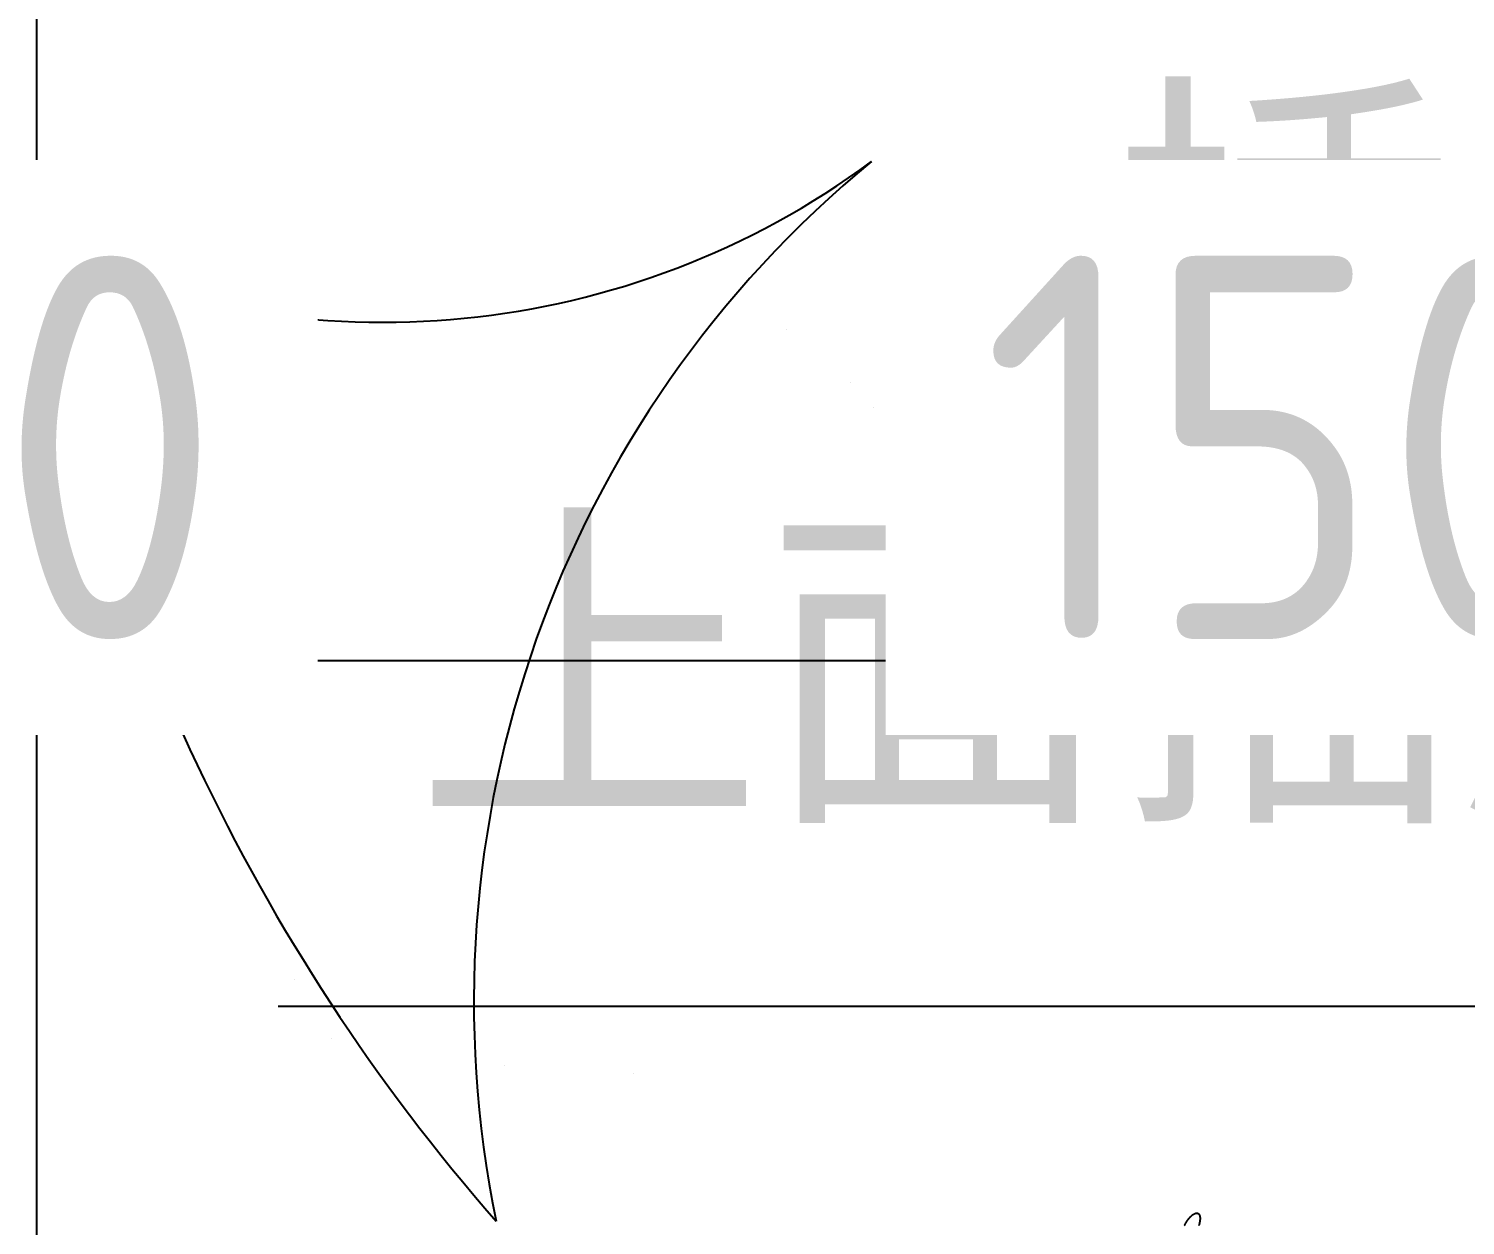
# Model space of a CAD drawing. Extents: x -74236 to 286982, y -14633 to 132816.
# Drawn here: x 119011 to 119797, y 104250 to 104906 of the extents above; entities that cross this region are included whole.
import ezdxf

# ---------------------------------------------------------------- set-up
doc = ezdxf.new("R2010")
doc.units = 0
doc.header["$LTSCALE"] = 10
doc.header["$MEASUREMENT"] = 0
doc.header["$PDSIZE"] = 5
for name, color, linetype in [('1活动家具', 4, 'Continuous'), ('8强弱电布置', 3, 'Continuous'), ('图框', 4, 'Continuous'), ('家具尺寸', 7, 'Continuous')]:
    doc.layers.add(name, color=color, linetype=linetype)
doc.styles.add('pw50', font='simhei.ttf', dxfattribs={"height": 100})
doc.styles.add('ROMANS', font='romans.shx', dxfattribs={"width": 0.7, "bigfont": 'hzdxf.shx'})
doc.styles.get("Standard").update_dxf_attribs({"font": 'gbenor.shx', "bigfont": 'gbcbig.shx'})
doc.dimstyles.new('TZ1-1', dxfattribs={"dimscale": 60, "dimtxt": 1.5, "dimasz": 1.5, "dimexe": 2, "dimexo": 1, "dimgap": 1, "dimtad": 1, "dimdec": 0, "dimrnd": 0.7, "dimzin": 0, "dimdsep": 46, "dimtxsty": 'ROMANS', "dimblk": 'ARCHTICK', "dimcen": 0, "dimdle": 2, "dimclrd": 250, "dimclre": 9, "dimclrt": 1, "dimadec": 0, "dimazin": 0, "dimtfac": 1, "dimtdec": 0, "dimtix": 1, "dimtmove": 2, "dimatfit": 3, "dimldrblk": 'DOT', "dimfxl": 1, "dimtolj": 1, "dimtzin": 0, "dimarcsym": 0})
doc.dimstyles.new('wl20', dxfattribs={"dimscale": 60, "dimtxt": 1.8, "dimasz": 0.03, "dimexe": 0, "dimexo": 0.625, "dimgap": 0.2, "dimtad": 1, "dimdec": 0, "dimrnd": 0.05, "dimdsep": 46, "dimtxsty": 'Standard', "dimblk": 'BZ', "dimcen": 0.06, "dimclrd": 127, "dimclre": 127, "dimclrt": 1, "dimadec": 0, "dimazin": 0, "dimtfac": 1, "dimtdec": 0, "dimtix": 1, "dimtmove": 2, "dimatfit": 3, "dimldrblk": 'jt', "dimfxl": 1, "dimtvp": 1, "dimtfill": 1, "dimtolj": 1, "dimtzin": 0, "dimarcsym": 0})

# ---------------------------------------------------------------- blocks, each defined once
blk = doc.blocks.new('_Dot')
at = {"color": 0, "linetype": 'ByBlock', "lineweight": -2}
blk.add_line((-0.5, 0), (-1, 0), dxfattribs=at)
at = {"color": 0, "linetype": 'ByBlock', "const_width": 0.5}
blk.add_lwpolyline([(-0.25, 0, 1), (0.25, 0, 1)], format="xyb", close=True, dxfattribs=at)
blk = doc.blocks.new('fdgfsz')
at = {"layer": '1活动家具', "color": 8}
for p, q in [((143432.23, 87787.64), (143432.23, 89887.64)), ((143842.8, 88693.87), (143842.8, 88693.87)), ((143917.71, 88690.1), (143917.71, 88690.1)), ((143877.75, 88665.1), (143877.75, 88665.1)), ((143890.62, 88651.06), (143890.62, 88651.06)), ((143907.39, 88636.4), (143907.39, 88636.4)), ((143927.87, 88604.27), (143927.87, 88604.27)), ((143897.2, 88598.21), (143897.2, 88598.21)), ((143573.23, 88337.57), (143573.23, 88337.57)), ((143593.7, 88305.43), (143593.7, 88305.43)), ((143688.38, 88290.91), (143688.38, 88290.91)), ((143759.18, 88286.3), (143759.18, 88286.3)), ((144062.12, 88205.18), (144062.23, 88205.35)), ((144062.23, 88205.35), (144062.34, 88205.51)), ((144062.34, 88205.51), (144062.45, 88205.67)), ((144062.45, 88205.67), (144062.56, 88205.83)), ((144062.56, 88205.83), (144062.67, 88205.99)), ((144062.67, 88205.99), (144062.78, 88206.15)), ((144062.78, 88206.15), (144062.9, 88206.3)), ((144062.9, 88206.3), (144063.01, 88206.45)), ((144063.01, 88206.45), (144063.13, 88206.6)), ((144063.13, 88206.6), (144063.24, 88206.75)), ((144063.24, 88206.75), (144063.36, 88206.89)), ((144063.36, 88206.89), (144063.48, 88207.03)), ((144063.48, 88207.03), (144063.59, 88207.17)), ((144063.59, 88207.17), (144063.71, 88207.3)), ((144063.71, 88207.3), (144063.83, 88207.43)), ((144063.83, 88207.43), (144063.94, 88207.56)), ((144063.94, 88207.56), (144064.06, 88207.69)), ((144064.06, 88207.69), (144064.18, 88207.81)), ((144064.18, 88207.81), (144064.3, 88207.93)), ((144064.3, 88207.93), (144064.41, 88208.04)), ((144064.41, 88208.04), (144064.53, 88208.16)), ((144064.53, 88208.16), (144064.65, 88208.27)), ((144064.65, 88208.27), (144064.76, 88208.37)), ((144064.76, 88208.37), (144064.88, 88208.47)), ((144064.88, 88208.47), (144064.99, 88208.57)), ((144064.99, 88208.57), (144065.11, 88208.67)), ((144065.11, 88208.67), (144065.23, 88208.76)), ((144065.23, 88208.76), (144065.34, 88208.85)), ((144065.34, 88208.85), (144065.45, 88208.93)), ((144065.45, 88208.93), (144065.57, 88209.01)), ((144065.57, 88209.01), (144065.68, 88209.09)), ((144065.68, 88209.09), (144065.79, 88209.16)), ((144065.79, 88209.16), (144065.9, 88209.23)), ((144065.9, 88209.23), (144066.01, 88209.29)), ((144066.01, 88209.29), (144066.12, 88209.35)), ((144066.12, 88209.35), (144066.23, 88209.41)), ((144066.23, 88209.41), (144066.33, 88209.46)), ((144066.33, 88209.46), (144066.44, 88209.51)), ((144066.44, 88209.51), (144066.54, 88209.56)), ((144066.54, 88209.56), (144066.65, 88209.6)), ((144066.65, 88209.6), (144066.75, 88209.63)), ((144066.75, 88209.63), (144066.85, 88209.67)), ((144066.85, 88209.67), (144066.95, 88209.7)), ((144066.95, 88209.7), (144067.05, 88209.72)), ((144067.05, 88209.72), (144067.14, 88209.74)), ((144067.14, 88209.74), (144067.24, 88209.76)), ((144067.24, 88209.76), (144067.33, 88209.77)), ((144067.33, 88209.77), (144067.42, 88209.77)), ((144067.42, 88209.77), (144067.51, 88209.78)), ((144067.51, 88209.78), (144067.6, 88209.78)), ((144067.6, 88209.78), (144067.69, 88209.77)), ((144067.69, 88209.77), (144067.78, 88209.76)), ((144067.78, 88209.76), (144067.86, 88209.75)), ((144067.86, 88209.75), (144067.94, 88209.73)), ((144067.94, 88209.73), (144068.02, 88209.71)), ((144068.02, 88209.71), (144068.1, 88209.68)), ((144068.1, 88209.68), (144068.17, 88209.65)), ((144068.17, 88209.65), (144068.25, 88209.62)), ((144068.25, 88209.62), (144068.32, 88209.58)), ((144068.32, 88209.58), (144068.39, 88209.54)), ((144068.39, 88209.54), (144068.45, 88209.49)), ((144068.45, 88209.49), (144068.52, 88209.44)), ((144068.52, 88209.44), (144068.58, 88209.39)), ((144068.58, 88209.39), (144068.64, 88209.33)), ((144068.64, 88209.33), (144068.7, 88209.27)), ((144068.7, 88209.27), (144068.76, 88209.2)), ((144068.76, 88209.2), (144068.81, 88209.13)), ((144068.81, 88209.13), (144068.86, 88209.06)), ((144068.86, 88209.06), (144068.91, 88208.98)), ((144068.91, 88208.98), (144068.96, 88208.9)), ((144068.96, 88208.9), (144069, 88208.81)), ((144069, 88208.81), (144069.05, 88208.72)), ((144069.05, 88208.72), (144069.09, 88208.63)), ((144069.09, 88208.63), (144069.12, 88208.53)), ((144069.12, 88208.53), (144069.16, 88208.43)), ((144069.16, 88208.43), (144069.19, 88208.33)), ((144069.19, 88208.33), (144069.22, 88208.22)), ((144069.22, 88208.22), (144069.25, 88208.11)), ((144069.25, 88208.11), (144069.27, 88208)), ((144069.27, 88205.45), (144069.25, 88205.28)), ((144069.27, 88208), (144069.29, 88207.88)), ((144069.29, 88205.61), (144069.27, 88205.45)), ((144069.29, 88207.88), (144069.31, 88207.76)), ((144069.31, 88205.77), (144069.29, 88205.61)), ((144069.31, 88207.76), (144069.33, 88207.64)), ((144069.33, 88205.93), (144069.31, 88205.77)), ((144069.33, 88207.64), (144069.34, 88207.51)), ((144069.35, 88206.09), (144069.33, 88205.93)), ((144069.34, 88207.51), (144069.36, 88207.38)), ((144069.36, 88206.24), (144069.35, 88206.09)), ((144069.36, 88207.38), (144069.37, 88207.25)), ((144069.37, 88206.39), (144069.36, 88206.24)), ((144069.37, 88207.25), (144069.37, 88207.11)), ((144069.37, 88207.11), (144069.38, 88206.98)), ((144069.38, 88206.69), (144069.37, 88206.54)), ((144069.37, 88206.54), (144069.37, 88206.39)), ((144069.38, 88206.98), (144069.38, 88206.83)), ((144069.38, 88206.83), (144069.38, 88206.69)), ((144060.9, 88203.06), (144060.99, 88203.24)), ((144060.99, 88203.24), (144061.09, 88203.42)), ((144061.09, 88203.42), (144061.18, 88203.61)), ((144061.18, 88203.61), (144061.28, 88203.79)), ((144061.28, 88203.79), (144061.38, 88203.97)), ((144061.38, 88203.97), (144061.48, 88204.14)), ((144061.48, 88204.14), (144061.59, 88204.32)), ((144061.59, 88204.32), (144061.69, 88204.5)), ((144061.69, 88204.5), (144061.79, 88204.67)), ((144061.79, 88204.67), (144061.9, 88204.84)), ((144061.9, 88204.84), (144062.01, 88205.01)), ((144062.01, 88205.01), (144062.12, 88205.18)), ((144068.76, 88203.17), (144068.71, 88202.99)), ((144068.82, 88203.35), (144068.76, 88203.17)), ((144068.87, 88203.53), (144068.82, 88203.35)), ((144068.92, 88203.72), (144068.87, 88203.53)), ((144068.96, 88203.9), (144068.92, 88203.72)), ((144069.01, 88204.07), (144068.96, 88203.9)), ((144069.05, 88204.25), (144069.01, 88204.07)), ((144069.09, 88204.43), (144069.05, 88204.25)), ((144069.13, 88204.6), (144069.09, 88204.43)), ((144069.16, 88204.77), (144069.13, 88204.6)), ((144069.19, 88204.95), (144069.16, 88204.77)), ((144069.22, 88205.12), (144069.19, 88204.95)), ((144069.25, 88205.28), (144069.22, 88205.12))]:
    blk.add_line(p, q, dxfattribs=at)
for centre, radius, start, end in [((143622.11, 89147.77), 449.93, 244.83061, 306.45766), ((144267.76, 88325.18), 596.13, 129.38968, 191.60026), ((144501.63, 88919.4), 1085.7, 189.48105, 221.12652)]:
    blk.add_arc(centre, radius, start, end, dxfattribs=at)
blk = doc.blocks.new('BZ')
at = {"layer": '图框', "linetype": 'Continuous'}
blk.add_hatch(color=2, dxfattribs=at).paths.add_polyline_path([(9.59, 6.47), (6.57, 9.41), (-10.49, -7.49), (-7.44, -10.7)])
blk.add_lwpolyline([(-7.44, -10.7), (9.59, 6.47), (6.57, 9.41), (-10.49, -7.49), (-7.44, -10.7)], dxfattribs=at)
blk = doc.blocks.new('*D596')
at = {"layer": 'Defpoints', "color": 0, "transparency": 16777216}
for p in [(119015.04, 104559.24), (119015.04, 104334.6), (120515.04, 104334.6)]:
    blk.add_point(p, dxfattribs=at)
at = {"layer": '家具尺寸', "color": 127, "lineweight": -2, "transparency": 16777216}
for p, q in [((119015.04, 104372.1), (119015.04, 104559.24)), ((120513.24, 104559.24), (119016.84, 104559.24)), ((120515.04, 104372.1), (120515.04, 104559.24))]:
    blk.add_line(p, q, dxfattribs=at)
at = {"layer": '家具尺寸', "color": 127, "lineweight": -2, "transparency": 16777216, "xscale": 1.8, "yscale": 1.8, "zscale": 1.8, "rotation": 180}
blk.add_blockref('BZ', (119015.04, 104559.24), dxfattribs=at)
at = {"layer": '家具尺寸', "color": 127, "lineweight": -2, "transparency": 16777216, "xscale": 1.8, "yscale": 1.8, "zscale": 1.8}
blk.add_blockref('BZ', (120515.04, 104559.24), dxfattribs=at)
at = {"layer": '家具尺寸', "color": 1, "transparency": 16777216, "insert": (119765.04, 104676.24), "char_height": 210, "attachment_point": 5, "bg_fill": 3, "box_fill_scale": 1.25, "bg_fill_color": 256, "bg_fill_true_color": 13158600, "bg_fill_transparency": 0}
blk.add_mtext('\\A1;1500', dxfattribs=at)
blk = doc.blocks.new('jt')
at = {"layer": '图框', "linetype": 'Continuous'}
blk.add_hatch(color=2, dxfattribs=at).paths.add_polyline_path([(-22, 17.67), (-16.75, 22.22), (0, 0), (-16.7, -22.03), (-22.01, -17.6), (-5.68, -0.01)])
blk.add_lwpolyline([(-22, 17.67), (-16.75, 22.22), (0, 0), (-16.7, -22.03), (-22.01, -17.6), (-5.68, -0.01), (-22, 17.67)], dxfattribs=at)
blk = doc.blocks.new('*D597')
at = {"layer": 'Defpoints', "color": 0, "transparency": 16777216}
for p in [(118965.04, 104334.6), (119015.04, 104334.6)]:
    blk.add_point(p, dxfattribs=at)
at = {"layer": '家具尺寸', "color": 127, "lineweight": -2, "transparency": 16777216}
for p, q in [((118963.24, 104559.24), (118961.44, 104559.24)), ((118965.04, 104372.1), (118965.04, 104559.24)), ((119015.04, 104559.24), (118965.04, 104559.24)), ((119015.04, 104372.1), (119015.04, 104559.24)), ((119016.84, 104559.24), (119018.64, 104559.24))]:
    blk.add_line(p, q, dxfattribs=at)
at = {"layer": '家具尺寸', "color": 127, "lineweight": -2, "transparency": 16777216, "xscale": 1.8, "yscale": 1.8, "zscale": 1.8}
blk.add_blockref('BZ', (118965.04, 104559.24), dxfattribs=at)
at = {"layer": '家具尺寸', "color": 127, "lineweight": -2, "transparency": 16777216, "xscale": 1.8, "yscale": 1.8, "zscale": 1.8, "rotation": 180}
blk.add_blockref('BZ', (119015.04, 104559.24), dxfattribs=at)
at = {"layer": '家具尺寸', "color": 1, "transparency": 16777216, "insert": (118990.04, 104676.24), "char_height": 210, "attachment_point": 5, "bg_fill": 3, "box_fill_scale": 1.25, "bg_fill_color": 256, "bg_fill_true_color": 13158600, "bg_fill_transparency": 0}
blk.add_mtext('\\A1;50', dxfattribs=at)
at = {"layer": 'Defpoints', "color": 0, "transparency": 16777216}
blk.add_point((118965.04, 104559.24), dxfattribs=at)

msp = doc.modelspace()

# ---------------------------------------------------------------- block references
at = {"color": 253}
msp.add_blockref('fdgfsz', (-24417.19, 16046.96), dxfattribs=at)

# ---------------------------------------------------------------- texts
at = {"layer": '8强弱电布置', "color": 1, "insert": (120939.31, 104859.18), "char_height": 140, "width": 1881.3751, "attachment_point": 3, "style": 'pw50'}
msp.add_mtext('插座上下各两个\\P上面插座H=1.0m上口', dxfattribs=at)

# ---------------------------------------------------------------- leaders
at = {"layer": '8强弱电布置'}
msp.add_leader([(121325.43, 103950.66), (120932.8, 104370), (119147.2, 104370)], dimstyle='TZ1-1', override={"dimasz": 1, "dimtad": 0, "dimfxl": 300, "dimfxlon": 1}, dxfattribs=at)

# ---------------------------------------------------------------- next in the draw order: dimensions: what is measured, and where the dimension line sits
at = {"layer": '家具尺寸', "color": 6}
dim = msp.add_linear_dim(base=(119015.04, 104559.24), p1=(120515.04, 104334.6), p2=(119015.04, 104334.6), dimstyle='wl20', override={"dimtxt": 3.5, "dimfxl": 300, "dimfxlon": 1, "dimarcsym": 1}, dxfattribs=at)
dim.commit()
dim.dimension.update_dxf_attribs({"geometry": '*D596', "text_midpoint": (119765.04, 104676.24)})

# ---------------------------------------------------------------- next in the draw order: dimensions: what is measured, and where the dimension line sits
dim = msp.add_linear_dim(base=(118965.04, 104559.24), p1=(119015.04, 104334.6), p2=(118965.04, 104334.6), dimstyle='wl20', override={"dimtxt": 3.5, "dimfxl": 300, "dimfxlon": 1, "dimarcsym": 1}, dxfattribs=at)
dim.commit()
dim.dimension.update_dxf_attribs({"geometry": '*D597', "text_midpoint": (118990.04, 104676.24)})

doc.saveas('drawing.dxf')
